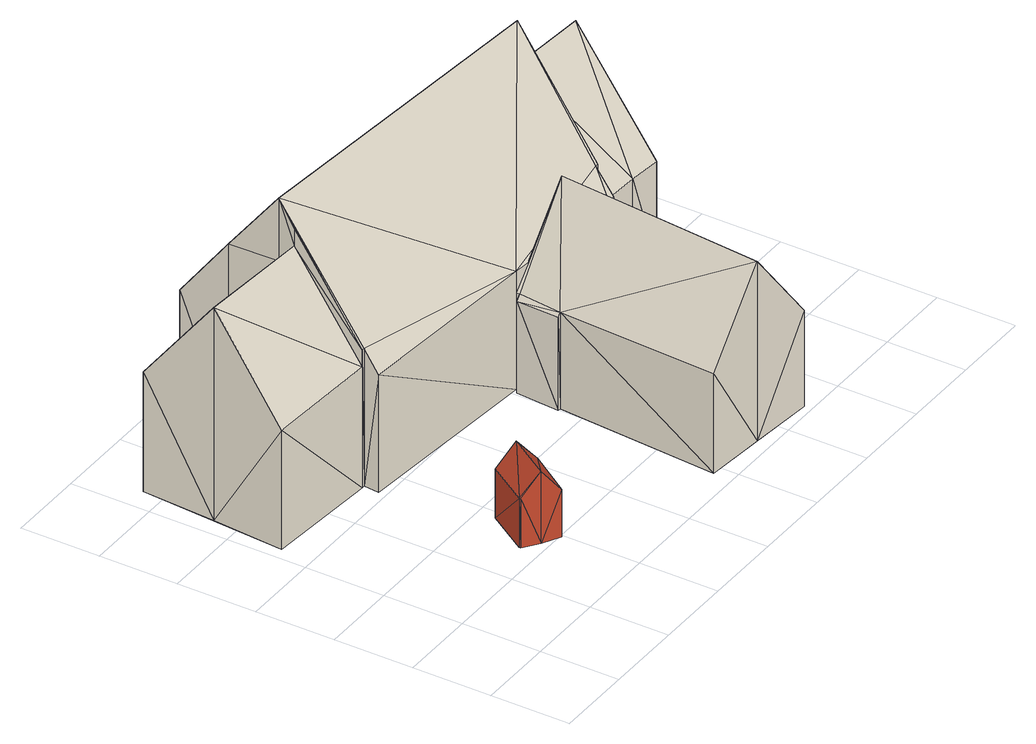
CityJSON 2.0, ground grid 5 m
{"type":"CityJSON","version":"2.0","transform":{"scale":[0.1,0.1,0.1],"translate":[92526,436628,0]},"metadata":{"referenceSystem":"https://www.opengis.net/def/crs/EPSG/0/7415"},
"CityObjects":{
"building1":{"type":"Building","geometry":[{"type":"MultiSurface","lod":"2","boundaries":[[[0,1,2]],[[3,0,2]],[[4,3,2]],[[5,6,7]],[[8,5,7]],[[9,10,8]],[[10,11,5]],[[8,10,5]],[[3,6,0]],[[3,7,6]],[[10,9,4]],[[2,10,4]],[[12,7,3]],[[12,8,7]],[[6,5,13]],[[0,6,13]],[[1,10,2]],[[1,11,10]],[[9,8,12]],[[4,9,12]],[[13,11,1]],[[13,5,11]]],"semantics":{"surfaces":[{"type":"RoofSurface"}],"values":[0,0,0,0,0,0,0,0,0,0,0,0,0,0,0,0,0,0,0,0,0,0]}}]},
"building2":{"type":"Building","geometry":[{"type":"MultiSurface","lod":"2","boundaries":[[[14,15,16]],[[17,18,19]],[[19,20,16]],[[21,22,23]],[[17,19,24]],[[25,26,27]],[[25,27,28]],[[29,30,26]],[[31,26,32]],[[33,29,31]],[[34,29,33]],[[29,26,31]],[[35,36,30]],[[35,30,29]],[[21,30,22]],[[22,37,23]],[[38,18,25]],[[27,30,21]],[[26,30,27]],[[38,19,18]],[[18,26,25]],[[20,19,38]],[[14,16,20]],[[39,40,41]],[[42,39,41]],[[43,42,41]],[[39,44,40]],[[16,45,19]],[[16,46,45]],[[47,48,49]],[[50,51,47]],[[44,48,47]],[[52,51,50]],[[51,40,47]],[[53,40,51]],[[40,44,47]],[[44,54,48]],[[55,56,23]],[[55,57,56]],[[58,59,34]],[[58,60,59]],[[61,53,62]],[[61,63,53]],[[57,64,56]],[[61,62,64]],[[57,61,64]],[[65,57,66]],[[67,61,65]],[[65,61,57]],[[29,42,35]],[[29,39,42]],[[68,60,58]],[[33,68,58]],[[60,69,70]],[[60,68,69]],[[60,70,71]],[[59,60,71]],[[72,39,71]],[[72,44,39]],[[66,57,55]],[[37,66,55]],[[38,73,20]],[[38,74,73]],[[75,76,15]],[[14,75,15]],[[42,43,36]],[[35,42,36]],[[24,77,17]],[[24,78,77]],[[43,41,30]],[[36,43,30]],[[41,40,79]],[[67,41,79]],[[80,51,27]],[[80,53,51]],[[27,52,28]],[[27,51,52]],[[26,49,32]],[[26,47,49]],[[49,48,31]],[[32,49,31]],[[81,46,16]],[[81,82,46]],[[83,74,38]],[[25,83,38]],[[73,75,14]],[[20,73,14]],[[76,82,81]],[[15,76,81]],[[84,68,33]],[[84,69,68]],[[59,71,29]],[[34,59,29]],[[70,44,72]],[[70,85,44]],[[54,85,70]],[[69,54,70]],[[79,63,61]],[[79,40,63]],[[28,50,25]],[[28,52,50]],[[86,47,87]],[[50,88,83]],[[31,54,84]],[[31,48,54]],[[23,64,21]],[[23,56,64]],[[21,62,80]],[[21,64,62]],[[67,65,22]],[[30,67,22]],[[22,66,37]],[[22,65,66]],[[19,78,24]],[[19,45,78]],[[77,89,18]],[[17,77,18]],[[18,87,26]],[[18,89,87]],[[86,90,91]],[[90,88,91]],[[89,77,45]],[[77,78,45]],[[87,89,90]],[[45,46,82]],[[90,45,82]],[[90,89,45]],[[74,83,90]],[[82,76,75]],[[73,82,75]],[[73,74,90]],[[73,90,82]]]}]}
},
"vertices":[
[99,49,0],[78,62,0],[78,63,0],[116,75,0],[95,89,0],[88,55,47],[99,49,31],[116,75,32],[105,82,47],[95,89,32],[78,63,32],[78,62,32],[105,82,0],[88,55,0],
[278,46,0],[274,5,0],[194,12,0],[202,143,0],[205,143,0],[202,115,0],[280,63,0],[327,148,0],[338,255,0],[348,146,0],[200,115,0],[287,138,0],[205,145,0],[293,150,0],[292,138,0],[90,256,0],[304,258,0],[83,165,0],[82,155,0],[8,170,0],[15,263,0],[93,289,0],[304,271,0],[357,254,0],[285,113,0],[90,256,121],[299,204,165],[304,258,95],[93,289,77],[304,271,77],[87,222,165],[202,115,63],[194,12,65],[205,145,77],[83,165,90],[82,155,77],[287,138,78],[293,150,93],[292,138,78],[295,150,93],[81,165,90],[352,200,0],[348,146,66],[352,200,136],[12,216,0],[15,263,78],[12,216,139],[299,204,136],[295,150,65],[299,204,164],[327,148,66],[338,255,66],[357,254,66],[304,258,66],[8,170,78],[81,165,79],[85,211,139],[90,256,80],[87,222,124],[280,63,63],[285,113,63],[278,46,63],[274,5,63],[202,143,60],[200,115,61],[299,204,135],[295,150,0],[233,9,0],[233,9,117],[287,138,63],[81,165,0],[85,211,150],[216,144,77],[205,145,63],[276,139,78],[205,143,63],[246,142,117],[246,142,78]
]}
